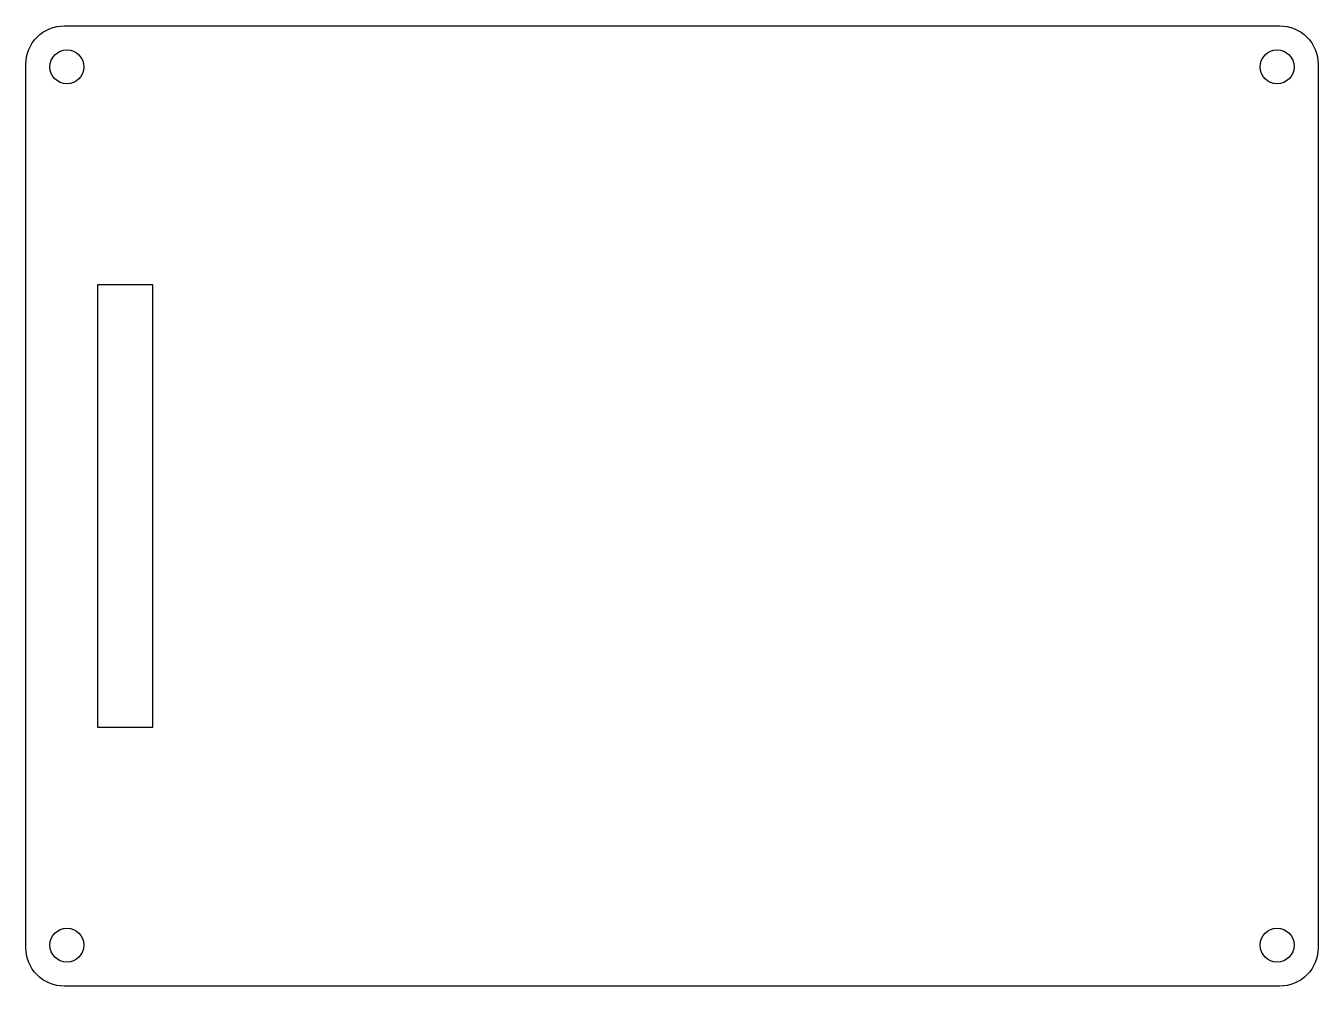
# Model space of a CAD drawing. Header units: millimetres. Extents: x -88 to 88, y -65 to 65.
import ezdxf

# ---------------------------------------------------------------- set-up
doc = ezdxf.new("R2010")
doc.units = ezdxf.units.MM
doc.layers.get('0').update_dxf_attribs({"linetype": 'CONTINUOUS'})

msp = doc.modelspace()

# ---------------------------------------------------------------- linework, layer by layer
msp.add_lwpolyline([(87.6, 59.9), (87.6, -59.9, -0.414214), (82.4, -65.1), (-82.4, -65.1, -0.414214), (-87.6, -59.9), (-87.6, 59.9, -0.414214), (-82.4, 65.1), (82.4, 65.1, -0.414214)], format="xyb", close=True)
msp.add_lwpolyline([(-70.4, -30), (-70.4, 30), (-77.9, 30), (-77.9, -30)], close=True)
for centre in [(-82.03, 59.53), (82.03, 59.53), (-82.03, -59.53), (82.03, -59.53)]:
    msp.add_circle(centre, 2.3)

doc.saveas('drawing.dxf')
